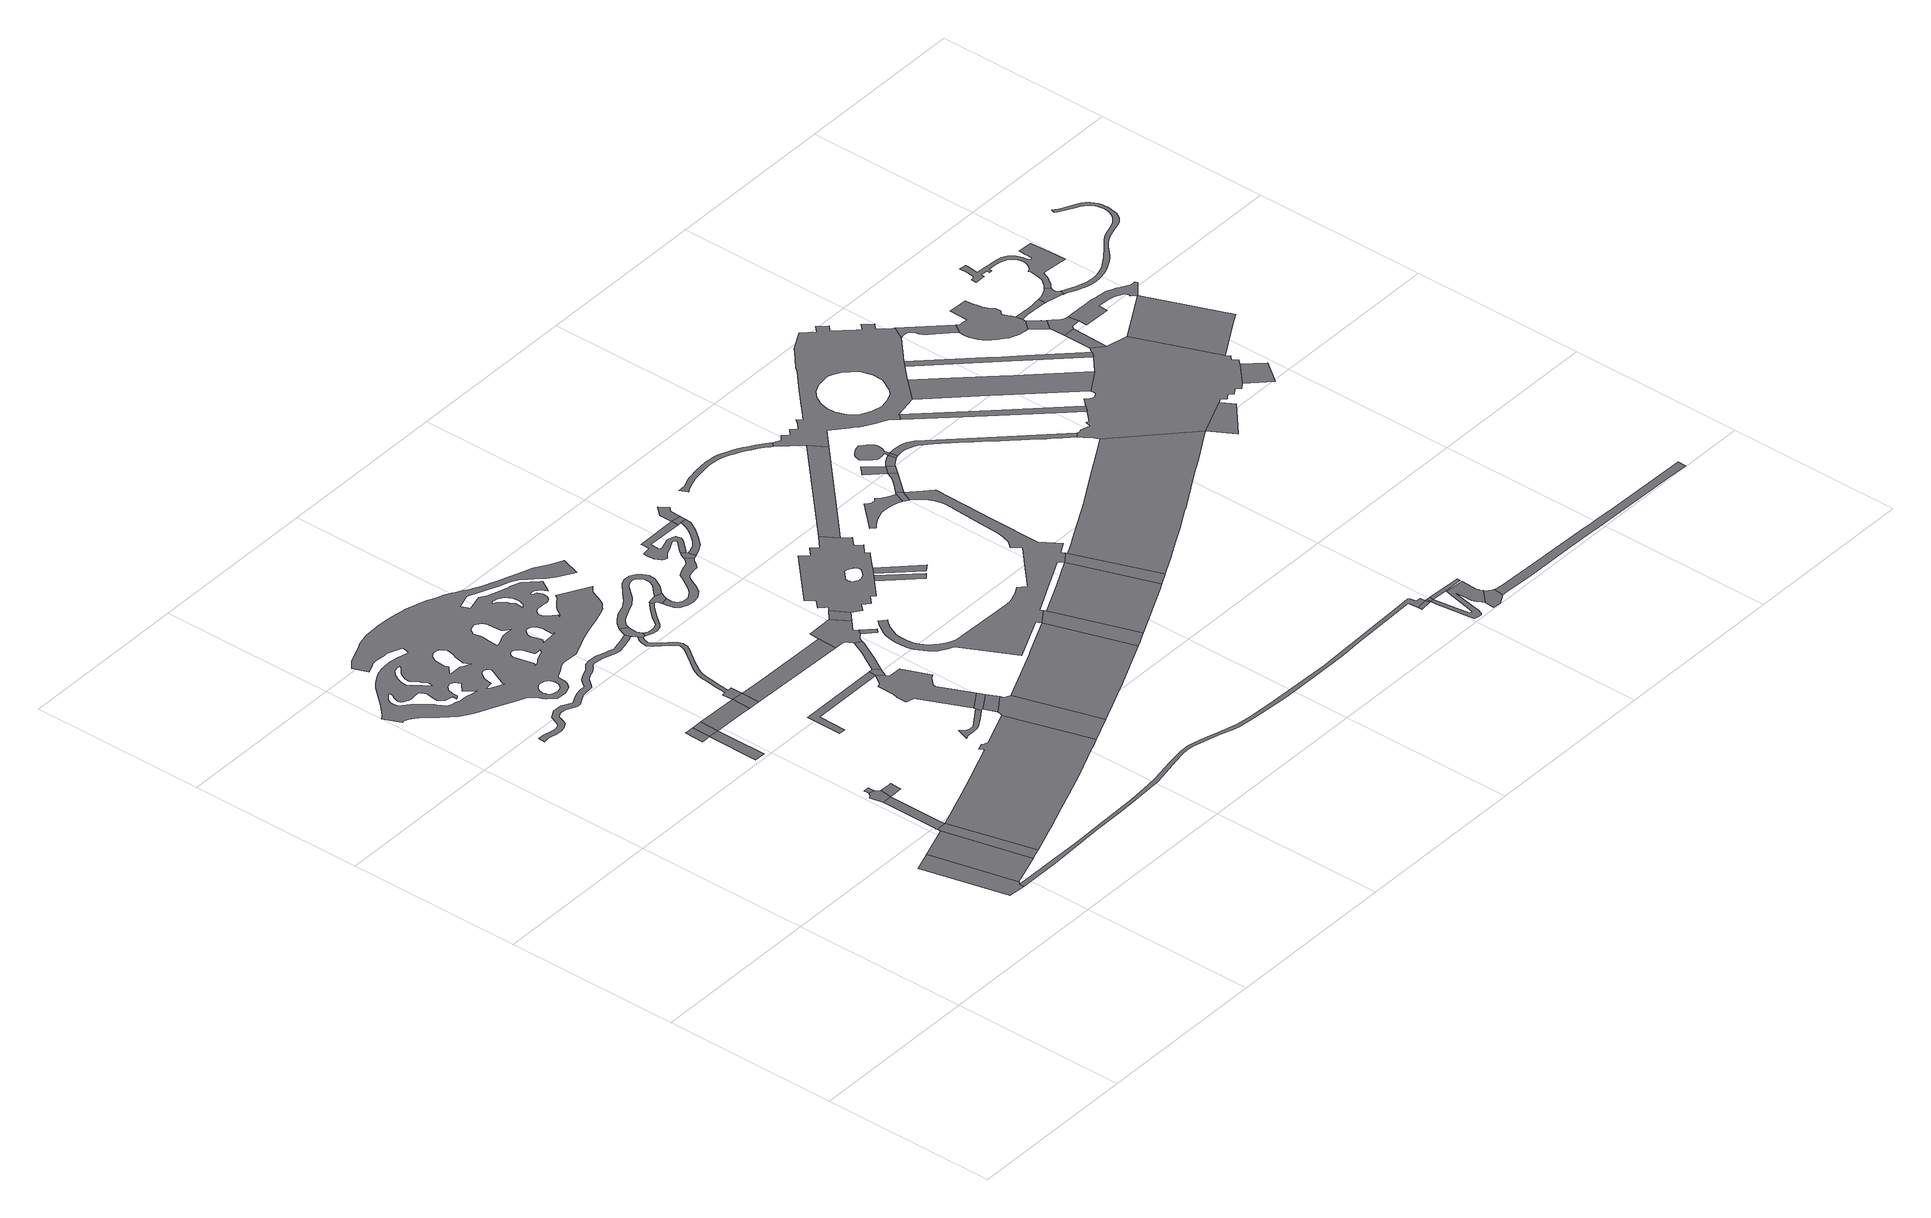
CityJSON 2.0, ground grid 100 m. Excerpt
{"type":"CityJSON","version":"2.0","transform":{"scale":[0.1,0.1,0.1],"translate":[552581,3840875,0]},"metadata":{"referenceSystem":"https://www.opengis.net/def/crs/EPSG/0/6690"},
"CityObjects":{
"road1":{"type":"Road","geometry":[{"type":"MultiSurface","lod":"1","boundaries":[[[0,1,2,3,4,5,6,7]]]}]},
"road2":{"type":"Road","attributes":{"RoadStructureAttribute.sectionType":"1"},"geometry":[{"type":"MultiSurface","lod":"1","boundaries":[[[8,9,10,0,7,11,12,13]]]}]},
"road3":{"type":"Road","geometry":[{"type":"MultiSurface","lod":"1","boundaries":[[[14,15,8,13,16,17]]]}]},
"road4":{"type":"Road","attributes":{"RoadStructureAttribute.sectionType":"1"},"geometry":[{"type":"MultiSurface","lod":"1","boundaries":[[[18,19,20,21,22,15,14]]]}]},
"road5":{"type":"Road","geometry":[{"type":"MultiSurface","lod":"1","boundaries":[[[23,24,25,20,19,26,27,28]]]}]},
"road6":{"type":"Road","geometry":[{"type":"MultiSurface","lod":"1","boundaries":[[[29,30,23,28]]]}]},
"road7":{"type":"Road","geometry":[{"type":"MultiSurface","lod":"1","boundaries":[[[31,32,33,34,26,19]]]}]},
"road8":{"type":"Road","geometry":[{"type":"MultiSurface","lod":"1","boundaries":[[[35,36,37,38,39,40,41]]]}]},
"road9":{"type":"Road","attributes":{"RoadStructureAttribute.sectionType":"1"},"geometry":[{"type":"MultiSurface","lod":"1","boundaries":[[[42,43,35,44]]]}]},
"road10":{"type":"Road","geometry":[{"type":"MultiSurface","lod":"1","boundaries":[[[44,35,41,45]]]}]},
"road11":{"type":"Road","geometry":[{"type":"MultiSurface","lod":"1","boundaries":[[[46,47,48,49,50,51,52,53,54,55,56,57,58,59,60,61,62,63,64,65,66,67,68,69,70,71,72,73,74,75,76,77,78,79,80,81,82,83,84,85,86,87,88,89,90,91,92,93,94,95,96,97,98,99,100,101,102,103,104,105,106,107,108,109,110,111,112,113,114,115]]]}]},
"road12":{"type":"Road","attributes":{"RoadStructureAttribute.sectionType":"1"},"geometry":[{"type":"MultiSurface","lod":"1","boundaries":[[[45,41,116,117,118]]]}]},
"road13":{"type":"Road","attributes":{"RoadStructureAttribute.sectionType":"1"},"geometry":[{"type":"MultiSurface","lod":"1","boundaries":[[[119,120,121,122,123,124,125,126,127,128,129,130,131,14,17,132,133,134,135,136,137,138,139,140,141]]]}]},
"road14":{"type":"Road","geometry":[{"type":"MultiSurface","lod":"1","boundaries":[[[142,143,144,145,146,147,148,149,150,151,152,153,154,155,156,157,158,159,160,161,162,163,164,165,166,167,168,169,170,171,172,173,174,175,176,177,178,179,180,181,182,183,184,185,186,187,188,189,190,191,192,193,194,195,196,197,198,199,200,201,202,203,204,205,206,207,208,209,210,211,212,213,214,215,216,217,218,219,220,221,222,223,224,225,226,227,228,229,230,231,232,233,234,235,236,237,238,239,240,241,242,243,244,245,246,247,248,249,250,251,252,253,254,255,256,257,258,259,260,261,262,263,264,265,266,267,268,269,270,271,272,273,274,275,276,277,278,279,280,281,282,283,284,285,286,287,288,289,290,291,292,293,294,295,296,297,298,299,300,301,302,303,304,305,306,307,308,309],[310,311,312,313,314,315,316,317,318,319,320,321,322,323,324,325,326,327],[328,329,330,331,332,333,334,335,336,337,338,339,340,341,342,343,344,345,346,347,348,349,350,351,352,353,354,355],[356,357,358,359,360,361,362,363,364,365,366,367,368,369,370,371,372,373],[374,375,376,377,378,379,380,381,382,383,384,385,386,387,388,389,390,391,392,393,394,395,396,397,398,399,400,401,402,403,404,405,406,407,408,409,410,411,412,413,414,415,416,417,418,419,420,421,422,423,424,425,426,427],[428,429,430,431,432,433,434,435,436,437,438,439,440,441,442,443,444],[445,446,447,448,449,450,451,452,453,454,455,456,457,458,459,460,461,462,463],[464,465,466,467,468,469,470,471,472,473,474,475,476,477,478,479,480,481,482,483,484],[485,486,487,488,489,490,491,492,493,494,495,496,497,498,499,500,501,502,503,504],[505,506,507,508,509,510,511,512,513,514,515,516,517,518,519,520,521,522,523,524,525,526,527,528,529,530,531,532,533,534,535,536,537,538,539,540,541,542,543,544,545,546,547,548,549,550,551,552,553,554,555,556,557,558,559,560,561,562,563]]]}]},
"road15":{"type":"Road","geometry":[{"type":"MultiSurface","lod":"1","boundaries":[[[118,117,564,565]]]}]},
"road16":{"type":"Road","attributes":{"RoadStructureAttribute.sectionType":"1"},"geometry":[{"type":"MultiSurface","lod":"1","boundaries":[[[566,567,568,569,570,571,572,573,574,575,576,577,578,579,580,581,582,583,584,585,586,587,588,118,565,589,590,591,592,593,594,595,596,597,598,599,600,601,602,603,604,605,606,607,608,609]]]}]},
"road17":{"type":"Road","geometry":[{"type":"MultiSurface","lod":"1","boundaries":[[[610,611,612,613,614,615]]]}]},
"road18":{"type":"Road","attributes":{"RoadStructureAttribute.sectionType":"1"},"geometry":[{"type":"MultiSurface","lod":"1","boundaries":[[[616,617,618,619,620,621,622,623,624,625,626,627]]]}]},
"road19":{"type":"Road","geometry":[{"type":"MultiSurface","lod":"1","boundaries":[[[628,629,115,114,566,609,630,631,632,633,634,635]]]}]},
"road20":{"type":"Road","attributes":{"RoadStructureAttribute.sectionType":"1"},"geometry":[{"type":"MultiSurface","lod":"1","boundaries":[[[636,565,564,637,638,639]]]}]},
"road21":{"type":"Road","attributes":{"RoadStructureAttribute.sectionType":"1"},"geometry":[{"type":"MultiSurface","lod":"1","boundaries":[[[614,640,641,642,643,644,645,646,647,648,649,650,651,652,653,654,655,656]]]}]},
"road22":{"type":"Road","attributes":{"RoadStructureAttribute.sectionType":"1"},"geometry":[{"type":"MultiSurface","lod":"1","boundaries":[[[657,658,659,660,661,662,631,630,663,664,665,666,667,668,669,670]]]}]},
"road23":{"type":"Road","geometry":[{"type":"MultiSurface","lod":"1","boundaries":[[[647,646,616,627,671,672]]]}]},
"road24":{"type":"Road","attributes":{"RoadStructureAttribute.sectionType":"1"},"geometry":[{"type":"MultiSurface","lod":"1","boundaries":[[[672,671,673,674]]]}]},
"road25":{"type":"Road","geometry":[{"type":"MultiSurface","lod":"1","boundaries":[[[675,674,673,676,677,119,141,678,679]]]}]},
"road26":{"type":"Road","geometry":[{"type":"MultiSurface","lod":"1","boundaries":[[[615,614,656,680,681]]]}]},
"road27":{"type":"Road","attributes":{"RoadStructureAttribute.sectionType":"1"},"geometry":[{"type":"MultiSurface","lod":"1","boundaries":[[[682,683,684,685,686,687,688,689,690,691,692,693,694,695,696,697,698,628,635,699,700,701,702,703,704,705,706,707,708,709,710,711,712,713,714,715,716,717,718]]]}]},
"road28":{"type":"Road","attributes":{"RoadStructureAttribute.sectionType":"1"},"geometry":[{"type":"MultiSurface","lod":"1","boundaries":[[[719,720,721,681,680,722,723,724,725]]]}]},
"road29":{"type":"Road","geometry":[{"type":"MultiSurface","lod":"1","boundaries":[[[717,726,727,728,657,670,729,730,731,732,733,718]]]}]},
"road30":{"type":"Road","attributes":{"RoadStructureAttribute.sectionType":"1"},"geometry":[{"type":"MultiSurface","lod":"1","boundaries":[[[734,735,736,737,738,739,740,741,742,743,744,745,746,747,748,749,750,751,752,753,754,755,756,757,6,5,758,759,760,761,762,763,764,765,766,767,768,769,770,771,772,773,774,775,776,777,778,779,780,781,782,783,784,785]]]}]},
"road31":{"type":"Road","geometry":[{"type":"MultiSurface","lod":"1","boundaries":[[[786,787,639,638,788,719,725,789,790,791,792,793]]]}]},
"road32":{"type":"Road","geometry":[{"type":"MultiSurface","lod":"1","boundaries":[[[794,795,791,790]]]}]},
"road33":{"type":"Road","attributes":{"RoadStructureAttribute.sectionType":"1"},"geometry":[{"type":"MultiSurface","lod":"1","boundaries":[[[796,797,798,799,800,801,802,803,804,805,806,807,808,809,810,732,731,811,812,813,814,815,816,817,818,819,820,821,822,823,824,825,826,827]]]}]},
"road34":{"type":"Road","attributes":{"RoadStructureAttribute.sectionType":"1"},"geometry":[{"type":"MultiSurface","lod":"1","boundaries":[[[828,786,793,829]]]}]},
"road35":{"type":"Road","attributes":{"RoadStructureAttribute.sectionType":"1"},"geometry":[{"type":"MultiSurface","lod":"1","boundaries":[[[830,831,832,833,834,679,678,835,836,837,838,839,840,841]]]}]},
"road36":{"type":"Road","geometry":[{"type":"MultiSurface","lod":"1","boundaries":[[[842,843,796,827,844,845,846]]]}]},
"road37":{"type":"Road","attributes":{"RoadStructureAttribute.sectionType":"1"},"geometry":[{"type":"MultiSurface","lod":"1","boundaries":[[[847,848,849,850,851,852,853,854,855,856,857,858,859,860,861,862,863,864,865,866,842,846,867,868,869,870,871,872,873,874,875,876,877,878,879,880,881,882,883,884]]]}]},
"road38":{"type":"Road","attributes":{"RoadStructureAttribute.sectionType":"1"},"geometry":[{"type":"MultiSurface","lod":"1","boundaries":[[[885,886,887,888,889,890,891,892,893,845,844,894,895,896,897,898,899,900]]]}]},
"road39":{"type":"Road","geometry":[{"type":"MultiSurface","lod":"1","boundaries":[[[901,902,903,904,905,906,907,908,909,910,911,912,913,914,915,916,917,918,919,920,828,829,921,922,923,924,925,926,927,928,929,930,931],[932,933,934,935,936,937,938,939,940,941,942,943,944,945,946,947,948,949,950,951,952,953,954,955]]]}]},
"road40":{"type":"Road","geometry":[{"type":"MultiSurface","lod":"1","boundaries":[[[956,830,841,957,958,959,960]]]}]},
"road41":{"type":"Road","geometry":[{"type":"MultiSurface","lod":"1","boundaries":[[[961,962,928,927]]]}]},
"road42":{"type":"Road","geometry":[{"type":"MultiSurface","lod":"1","boundaries":[[[884,883,885,900,963,964]]]}]},
"road43":{"type":"Road","attributes":{"RoadStructureAttribute.sectionType":"1"},"geometry":[{"type":"MultiSurface","lod":"1","boundaries":[[[965,966,884,964,967,968]]]}]},
"road44":{"type":"Road","geometry":[{"type":"MultiSurface","lod":"1","boundaries":[[[969,970,930,929]]]}]},
"road45":{"type":"Road","geometry":[{"type":"MultiSurface","lod":"1","boundaries":[[[971,972,973,974,975,976,977,978,979,980,981,982,983,984,985,986,987,988,989,990,991,992,993,994,995,996,997,998,999,1000,1001,1002,1003,1004,1005,1006,1007,1008,1009,1010,1011,1012,1013,1014,1015,1016,1017,1018,1019,1020,1021,1022,1023,1024,1025,1026,1027,1028,1029,1030,1031,1032,1033,1034,1035,1036,1037,1038,1039,1040,1041,1042,1043,1044,830,956,1045,1046,1047,1048]]]}]},
"road46":{"type":"Road","attributes":{"RoadStructureAttribute.sectionType":"1"},"geometry":[{"type":"MultiSurface","lod":"1","boundaries":[[[1047,1049,960,959,1050,1051,1052,1053]]]}]},
"road47":{"type":"Road","geometry":[{"type":"MultiSurface","lod":"1","boundaries":[[[1054,1055,1056,1057,1058,1059,1060,1061,1062,1063,1064,1065,1066,1067,1068,1069,1070,1071,1072,1073,1074,1075]]]}]},
"road48":{"type":"Road","geometry":[{"type":"MultiSurface","lod":"1","boundaries":[[[1048,1047,1053,1076,1077]]]}]},
"road49":{"type":"Road","attributes":{"RoadStructureAttribute.sectionType":"1"},"geometry":[{"type":"MultiSurface","lod":"1","boundaries":[[[1078,908,907,1079]]]}]},
"road50":{"type":"Road","attributes":{"RoadStructureAttribute.sectionType":"1"},"geometry":[{"type":"MultiSurface","lod":"1","boundaries":[[[1080,1081,1082,1083,1084,1085,1086,1087,1088,1089,1090,1091,1092,1093,1094,1095,1096,1097,1098,1099,1100,1101,1102,1103,1104,1105,1106,1107,1108,1109,1110,1111,1112,1113,1114,1115,1116,1117,1118,1119,1120,1121,1122,1123,1124,1125,1126,1127,1128,1129,1130,1131,1132]]]}]},
"road51":{"type":"Road","geometry":[{"type":"MultiSurface","lod":"1","boundaries":[[[1133,1075,1074,1134,978,977]]]}]},
"road52":{"type":"Road","geometry":[{"type":"MultiSurface","lod":"1","boundaries":[[[1135,1136,1137,1138,1133,977,1139]]]}]},
"road53":{"type":"Road","geometry":[{"type":"MultiSurface","lod":"1","boundaries":[[[1140,1141,1135,1142]]]}]},
"road54":{"type":"Road","geometry":[{"type":"MultiSurface","lod":"1","boundaries":[[[785,784,1143,1144]]]}]},
"road55":{"type":"Road","geometry":[{"type":"MultiSurface","lod":"1","boundaries":[[[1142,1135,1139,1145]]]}]},
"road56":{"type":"Road","attributes":{"RoadStructureAttribute.sectionType":"1"},"geometry":[{"type":"MultiSurface","lod":"1","boundaries":[[[785,1144,1146,1147]]]}]},
"road57":{"type":"Road","geometry":[{"type":"MultiSurface","lod":"1","boundaries":[[[1147,1146,1148,1149]]]}]},
"road58":{"type":"Road","geometry":[{"type":"MultiSurface","lod":"1","boundaries":[[[1150,1151,1152,1153,1154,1155,1142,1145,1156,1157,1158,1159]]]}]},
"road59":{"type":"Road","geometry":[{"type":"MultiSurface","lod":"1","boundaries":[[[1160,1161,1162,1163,1164,1165,1166,1167,1168,1169,1170,1171,1172,1173,1174,1175,1176,1177,1178,1179,1180,1181,1182,1183,1184,1185,1186,1187,1188,1189,1190,1191,1192,1193,1194,1150,1195]]]}]},
"road60":{"type":"Road","attributes":{"RoadStructureAttribute.sectionType":"1"},"geometry":[{"type":"MultiSurface","lod":"1","boundaries":[[[1146,1196,1197,1198,1199,1200,1201,1202,1203,1204,1205,1206,1207,1208,1209,1210,1211,1212,1213,1214,1215,1216,1217,1218,1148]]]}]},
"road61":{"type":"Road","geometry":[{"type":"MultiSurface","lod":"1","boundaries":[[[1195,1150,1159,1219]]]}]},
"road62":{"type":"Road","geometry":[{"type":"MultiSurface","lod":"1","boundaries":[[[1220,1221,1222,1149,1148]]]}]},
"road63":{"type":"Road","geometry":[{"type":"MultiSurface","lod":"1","boundaries":[[[1223,1224,1225,1226,1227,1228,1208,1207,1229,1230,1231,1232]]]}]},
"road64":{"type":"Road","attributes":{"RoadStructureAttribute.sectionType":"1"},"geometry":[{"type":"MultiSurface","lod":"1","boundaries":[[[1233,1234,1235,1236,1237,1238,1239,1240,1077,1076,1241,1242,1243,1244,1245,1246,1247,1248,1249,1250,1251,1252,1253,1254,1255,1256]]]}]},
"road65":{"type":"Road","geometry":[{"type":"MultiSurface","lod":"1","boundaries":[[[1257,1258,1259,1260,1261,1262,1263,1264,1265,1266,1267,1195,1219,1268,1269,1270,1271,1272,1273,1274,1275,1276,1277,1278,1279,1280,1281,1282,1283,1284,1285,1286,1287,1288,1289,1290,1291,1292,1293,1294,1295,1296]]]}]},
"road66":{"type":"Road","attributes":{"RoadStructureAttribute.sectionType":"1"},"geometry":[{"type":"MultiSurface","lod":"1","boundaries":[[[1297,1298,1299,1300,1301,1302,1303,1304,1305,1306,1307,1308,1309,1310,1311,1312,1313,1314,1315,1316,1317,1318,1319,1320,1321,1322,1323,1324,1325,1132,1131,1078,1079,1326,1327,1328,1329,1330,1331,1332,1333,1334,1335,1336,1337,1338,1339],[1340,1341,1342,1343,1344,1345,1346,1347,1348,1349,1350,1351,1352,1353,1354,1355,1356,1357,1358,1359,1360,1361,1362,1363,1364,1365,1366,1367,1368,1369]]]}]},
"road67":{"type":"Road","geometry":[{"type":"MultiSurface","lod":"1","boundaries":[[[1370,1335,1334,1371,1372,1373,1374]]]}]},
"road68":{"type":"Road","attributes":{"RoadStructureAttribute.sectionType":"1"},"geometry":[{"type":"MultiSurface","lod":"1","boundaries":[[[1375,1376,1377,1337,1336,1378,1379,1380,1381,1382]]]}]},
"road69":{"type":"Road","attributes":{"RoadStructureAttribute.sectionType":"1"},"geometry":[{"type":"MultiSurface","lod":"1","boundaries":[[[1383,1384,1385,1386,1387,1388,1389,1390,1391,1232,1231,1392,1393,1394,1395,1396,1397,1398,1399,1400,1401,1402]]]}]},
"road70":{"type":"Road","attributes":{"RoadStructureAttribute.sectionType":"1"},"geometry":[{"type":"MultiSurface","lod":"1","boundaries":[[[1403,1256,1404,1405]]]}]},
"road71":{"type":"Road","attributes":{"RoadStructureAttribute.sectionType":"1"},"geometry":[{"type":"MultiSurface","lod":"1","boundaries":[[[1406,1407,1408,1409,1410,1339,1338,1411,1412,1413,1414,1415,1416]]]}]},
"road72":{"type":"Road","geometry":[{"type":"MultiSurface","lod":"1","boundaries":[[[1417,1416,1415,1382,1381,1418,1419,1420,1421,1422,1374,1373,1423,1424,1425,1426,1427,1428,1429,1296,1295,1430,1431,1432,1433,1233,1256,1403,1434,1435,1436,1437,1438,1439,1440,1441,1442,1443,1444,1445,1446,1447,1448]]]}]},
"road73":{"type":"Road","geometry":[{"type":"MultiSurface","lod":"1","boundaries":[[[1449,1298,1297,1450,1451,1452,1453,1454,1455,1456,1457,1458,1459,1460,1461,1462]]]}]},
"road74":{"type":"Road","geometry":[{"type":"MultiSurface","lod":"1","boundaries":[[[1463,1464,1465,1466,1467,1468,1462,1461,1469,1470,1471,1472,1473,1474,1475,1476,1477,1478,1479,1480,1481,1482,1483,1484,1485,1486,1487,1488,1489,1490,1491,1492,1493,1494,1495,1496,1497,1498,1499,1500,1501,1502,1503,1504,1505,1506,1507,1508,1509]]]}]},
"road75":{"type":"Road","geometry":[{"type":"MultiSurface","lod":"1","boundaries":[[[1510,1417,1448,1511]]]}]},
"road76":{"type":"Road","geometry":[{"type":"MultiSurface","lod":"1","boundaries":[[[1512,1513,1514,1488,1487,1515,1516,1517,1518,1519]]]}]},
"road77":{"type":"Road","geometry":[{"type":"MultiSurface","lod":"1","boundaries":[[[1442,1441,1520,1521]]]}]},
"road78":{"type":"Road","geometry":[{"type":"MultiSurface","lod":"1","boundaries":[[[1522,1523,1524,1525,1526,1519,1518,1527,1528,1510,1511,1529,1530,1531]]]}]},
"road79":{"type":"Road","attributes":{"RoadStructureAttribute.sectionType":"1"},"geometry":[{"type":"MultiSurface","lod":"1","boundaries":[[[1532,1533,1534,1535,1536,1537,1490,1489,1538,1539,1540,1541,1542,1543,1544,1545,1546]]]}]},
"road80":{"type":"Road","geometry":[{"type":"MultiSurface","lod":"1","boundaries":[[[1547,1548,1549,1550,1551,1532,1546,1552,1553,1554,1555,1556,1557,1558,1559,1560,1561,1562,1563,1564]]]}]},
"road81":{"type":"Road","attributes":{"RoadStructureAttribute.sectionType":"1"},"geometry":[{"type":"MultiSurface","lod":"1","boundaries":[[[1565,1566,1567,1568,1447,1446,1569,1570,1571,1572,1573]]]}]},
"road82":{"type":"Road","attributes":{"RoadStructureAttribute.sectionType":"1"},"geometry":[{"type":"MultiSurface","lod":"1","boundaries":[[[1574,1575,1576,1577,1578,1579,1580,1581,1582,1583,1584,1585,1586,1587,1588,1589,1590,1591,1592,1593,1531,1530,1594,1595,1596,1597,1598,1599,1600,1601,1602,1603,1604,1605,1606,1607,1608,1609,1565,1610]]]}]},
"road83":{"type":"Road","attributes":{"RoadStructureAttribute.sectionType":"1"},"geometry":[{"type":"MultiSurface","lod":"1","boundaries":[[[1611,1612,1613,1614,1615,1616,1617,1618,1619,1620,1621,1622,1623,1624,1625,1626,1627,1628,1629,1630,1631,1632,1633,1634,1635,1636,1637,1638,1639,1640,1641,1642,1643,1644,1645,1646,1647,1648,1649,1650,1651,1652,1653,1654,1655,1656,1657,1658,1659,1660,1661,1547,1564,1662,1663,1664,1665,1666,1667,1668,1669,1670,1671,1672,1673,1674,1675,1676,1677,1678,1679,1680,1681,1682,1683,1684,1685,1686,1687,1688,1689,1690,1691,1692,1693,1694,1695,1696,1697,1698,1699,1700,1701,1702,1703,1704,1705,1706,1707,1708]]]}]},
"road84":{"type":"Road","attributes":{"RoadStructureAttribute.sectionType":"1"},"geometry":[{"type":"MultiSurface","lod":"1","boundaries":[[[1709,1710,1711,1712,1713,1714,1715,1716,1717,1718,1719,1720,1721,1722,1723,1724,1725,1726,1727,1728,1729,1730,1731,1732,1733,1734,1735,1736,1737,1738,1739,1740,1741,1742,1743,1744,1745,1746,1747,1748,1749,1750,1751,1752,1753,1754,1755,1756,1757,1758,1759,1760,1761,1762,1763,1764,1765,1766,1767,1768,1769,1770,1771,1772,1773,1774,1775,1776,1777,1778,1779,1780,1781,1782,1783,1784,1785,1786,1787,1788,1789,1790,1791,1792,1793,1794,1795,1796,1797,1798,1799,1800,1801,1802,1803,1804,1805,1806,1807,1808,1809,1810,1811,1812,1813,1814,1815,1559,1558]]]}]}
},
"vertices":[
[846,893,0],[734,855,0],[848,367,0],[853,369,0],[856,369,0],[949,361,0],[947,389,0],[961,403,0],
[1037,960,0],[1009,950,0],[869,901,0],[964,406,0],[993,416,0],[1152,470,0],
[1097,982,0],[1036,979,0],[1177,479,0],[1219,494,0],
[1093,1005,0],[1095,1325,0],[1038,1322,0],[1036,992,0],[1036,990,0],
[1051,1427,0],[1041,1410,0],[1022,1397,0],[1104,1393,0],[1089,1405,0],[1084,1415,0],
[1081,1455,0],[1051,1455,0],
[1177,1326,0],[1179,1376,0],[1179,1391,0],[1165,1391,0],
[912,2317,0],[912,2308,0],[907,2024,0],[971,2021,0],[974,2118,0],[970,2119,0],[973,2316,0],
[859,2427,0],[858,2318,0],[913,2426,0],
[974,2425,0],
[1257,3151,0],[1234,3144,0],[1197,3136,0],[1164,3128,0],[1147,3133,0],[1102,3147,0],[1080,3154,0],[1064,3159,0],[1014,3164,0],[977,3156,0],[957,3138,0],[942,3126,0],[897,3110,0],[870,3092,0],[845,3062,0],[835,3050,0],[828,3047,0],[803,3047,0],[765,3039,0],[759,3036,0],[731,3024,0],[701,3008,0],[698,3008,0],[678,3018,0],[640,3038,0],[588,3040,0],[541,3012,0],[526,2977,0],[516,2954,0],[504,2946,0],[484,2941,0],[459,2943,0],[406,2955,0],[369,2955,0],[367,2917,0],[404,2920,0],[454,2908,0],[487,2906,0],[517,2914,0],[544,2932,0],[559,2962,0],[568,2987,0],[598,3005,0],[631,3003,0],[663,2985,0],[691,2973,0],[711,2973,0],[746,2991,0],[768,3003,0],[776,3006,0],[806,3012,0],[833,3012,0],[853,3017,0],[873,3037,0],[895,3065,0],[915,3078,0],[957,3096,0],[980,3111,0],[994,3124,0],[1014,3129,0],[1057,3124,0],[1062,3123,0],[1092,3115,0],[1140,3098,0],[1165,3093,0],[1205,3101,0],[1245,3111,0],[1269,3119,0],[1294,3129,0],[1282,3159,0],
[1147,2313,0],[1212,2311,0],[1214,2421,0],
[1948,1319,0],[1737,1231,0],[1731,1234,0],[1708,1241,0],[1704,1251,0],[1671,1236,0],[1669,1236,0],[1679,1213,0],[1681,1208,0],[1591,1172,0],[1452,1116,0],[1385,1090,0],[1332,1070,0],[1363,547,0],[1395,559,0],[1546,617,0],[1662,661,0],[1816,723,0],[1947,778,0],[1948,778,0],[2025,810,0],[2044,818,0],[2092,839,0],
[951,3928,0],[1036,3954,0],[1107,3925,0],[1139,3912,0],[1204,3883,0],[1231,3874,0],[1262,3864,0],[1278,3855,0],[1310,3837,0],[1329,3814,0],[1350,3790,0],[1393,3745,0],[1436,3713,0],[1506,3671,0],[1526,3661,0],[1561,3769,0],[1495,3801,0],[1417,3848,0],[1399,3854,0],[1295,3891,0],[1277,3898,0],[1257,3907,0],[1236,3915,0],[1213,3924,0],[1195,3930,0],[1166,3942,0],[1144,3951,0],[1123,3962,0],[1098,3976,0],[1078,3987,0],[1059,3999,0],[1027,4017,0],[1010,4027,0],[1001,4031,0],[973,4046,0],[940,4060,0],[880,4087,0],[770,4119,0],[674,4135,0],[618,4138,0],[582,4139,0],[485,4136,0],[407,4118,0],[382,4105,0],[352,4092,0],[308,4074,0],[275,4059,0],[248,4038,0],[227,4021,0],[262,3939,0],[299,3954,0],[321,3964,0],[349,3970,0],[376,3967,0],[396,3965,0],[413,3965,0],[431,3965,0],[471,3951,0],[517,3934,0],[504,3894,0],[499,3886,0],[461,3897,0],[442,3903,0],[406,3908,0],[392,3910,0],[377,3910,0],[374,3910,0],[319,3907,0],[277,3894,0],[242,3876,0],[210,3856,0],[180,3830,0],[143,3788,0],[106,3746,0],[99,3737,0],[69,3704,0],[34,3669,0],[23,3662,0],[5,3650,0],[48,3552,0],[63,3557,0],[85,3547,0],[122,3519,0],[128,3515,0],[164,3475,0],[194,3438,0],[227,3403,0],[257,3374,0],[260,3372,0],[305,3342,0],[335,3325,0],[350,3317,0],[423,3285,0],[536,3232,0],[591,3207,0],[619,3172,0],[631,3146,0],[639,3128,0],[680,3088,0],[735,3086,0],[745,3090,0],[782,3104,0],[802,3129,0],[809,3152,0],[811,3186,0],[811,3192,0],[821,3202,0],[859,3220,0],[893,3240,0],[918,3250,0],[961,3248,0],[1011,3246,0],[1031,3254,0],[1053,3263,0],[1094,3280,0],[1130,3295,0],[1142,3299,0],[1207,3321,0],[1290,3344,0],[1344,3362,0],[1379,3377,0],[1391,3388,0],[1409,3405,0],[1434,3450,0],[1453,3501,0],[1487,3527,0],[1317,3624,0],[1305,3602,0],[1270,3577,0],[1265,3574,0],[1251,3561,0],[1235,3546,0],[1213,3508,0],[1209,3505,0],[1190,3492,0],[1201,3513,0],[1161,3550,0],[1158,3553,0],[1147,3575,0],[1145,3593,0],[1157,3613,0],[1174,3623,0],[1212,3623,0],[1234,3620,0],[1247,3619,0],[1269,3629,0],[1284,3651,0],[1286,3681,0],[1274,3704,0],[1254,3714,0],[1243,3723,0],[1251,3731,0],[1276,3729,0],[1306,3704,0],[1321,3674,0],[1364,3742,0],[1356,3750,0],[1323,3787,0],[1290,3819,0],[1255,3834,0],[1238,3838,0],[1222,3842,0],[1172,3855,0],[1116,3875,0],[1109,3877,0],[1064,3904,0],[972,3878,0],[967,3891,0],[1143,3737,0],[1127,3753,0],[1126,3755,0],[1123,3768,0],[1120,3780,0],[1100,3802,0],[1080,3814,0],[1070,3822,0],[1085,3832,0],[1115,3825,0],[1126,3818,0],[1148,3805,0],[1156,3789,0],[1168,3768,0],[1168,3733,0],[1164,3715,0],[1161,3703,0],[1139,3687,0],[373,3830,0],[364,3823,0],[350,3812,0],[338,3794,0],[328,3772,0],[323,3747,0],[326,3729,0],[339,3712,0],[347,3703,0],[354,3695,0],[359,3687,0],[374,3662,0],[374,3657,0],[372,3632,0],[354,3652,0],[341,3670,0],[325,3691,0],[324,3692,0],[309,3709,0],[296,3732,0],[296,3762,0],[308,3792,0],[323,3822,0],[347,3845,0],[365,3850,0],[368,3850,0],[390,3852,0],[385,3840,0],[621,3512,0],[641,3505,0],[651,3485,0],[646,3468,0],[634,3442,0],[631,3437,0],[616,3404,0],[600,3370,0],[604,3363,0],[580,3374,0],[537,3397,0],[523,3410,0],[567,3414,0],[573,3444,0],[576,3461,0],[579,3472,0],[595,3494,0],[601,3502,0],[768,3199,0],[770,3193,0],[772,3187,0],[772,3182,0],[773,3181,0],[773,3174,0],[772,3168,0],[770,3161,0],[768,3155,0],[765,3150,0],[761,3144,0],[756,3140,0],[751,3135,0],[746,3132,0],[740,3129,0],[734,3127,0],[727,3126,0],[721,3126,0],[714,3126,0],[708,3127,0],[702,3129,0],[696,3132,0],[690,3135,0],[685,3140,0],[681,3144,0],[677,3150,0],[674,3155,0],[672,3160,0],[670,3168,0],[669,3174,0],[669,3181,0],[670,3187,0],[671,3193,0],[674,3200,0],[677,3205,0],[679,3208,0],[681,3210,0],[685,3215,0],[690,3219,0],[696,3223,0],[699,3224,0],[702,3226,0],[708,3228,0],[714,3229,0],[721,3229,0],[727,3229,0],[734,3228,0],[740,3226,0],[744,3223,0],[746,3223,0],[751,3219,0],[756,3215,0],[761,3210,0],[765,3205,0],[1043,3552,0],[1048,3545,0],[1060,3532,0],[1067,3509,0],[1068,3504,0],[1066,3439,0],[1080,3436,0],[1046,3432,0],[1009,3429,0],[988,3428,0],[1001,3444,0],[992,3478,0],[983,3508,0],[985,3526,0],[992,3536,0],[1000,3549,0],[1020,3561,0],[825,3354,0],[821,3372,0],[811,3426,0],[809,3434,0],[799,3462,0],[801,3479,0],[813,3494,0],[831,3502,0],[853,3492,0],[855,3490,0],[871,3465,0],[879,3435,0],[889,3400,0],[929,3403,0],[914,3385,0],[902,3381,0],[860,3365,0],[837,3347,0],[815,3342,0],[631,3717,0],[623,3696,0],[621,3692,0],[607,3630,0],[627,3593,0],[595,3607,0],[586,3612,0],[572,3619,0],[540,3621,0],[522,3621,0],[507,3621,0],[500,3626,0],[539,3659,0],[532,3681,0],[533,3696,0],[538,3746,0],[539,3747,0],[553,3777,0],[580,3792,0],[615,3787,0],[638,3752,0],[843,3769,0],[880,3782,0],[892,3774,0],[916,3758,0],[923,3735,0],[926,3708,0],[926,3701,0],[929,3643,0],[965,3616,0],[929,3618,0],[905,3618,0],[872,3605,0],[867,3602,0],[842,3590,0],[825,3589,0],[828,3642,0],[831,3687,0],[831,3694,0],[828,3709,0],[821,3739,0],[186,3728,0],[185,3726,0],[176,3713,0],[169,3695,0],[164,3678,0],[174,3658,0],[189,3651,0],[207,3641,0],[232,3638,0],[259,3641,0],[277,3641,0],[292,3629,0],[302,3607,0],[300,3587,0],[293,3567,0],[293,3537,0],[303,3514,0],[310,3508,0],[318,3502,0],[343,3497,0],[363,3495,0],[362,3478,0],[361,3465,0],[378,3475,0],[386,3480,0],[386,3512,0],[395,3545,0],[415,3565,0],[438,3570,0],[460,3561,0],[473,3531,0],[426,3488,0],[444,3464,0],[451,3456,0],[477,3432,0],[441,3436,0],[401,3445,0],[366,3445,0],[359,3447,0],[336,3455,0],[314,3457,0],[298,3467,0],[291,3472,0],[276,3491,0],[275,3492,0],[264,3513,0],[258,3524,0],[220,3581,0],[185,3615,0],[154,3643,0],[139,3662,0],[134,3677,0],[134,3695,0],[141,3713,0],[154,3728,0],[159,3733,0],[169,3740,0],[181,3748,0],[188,3745,0],
[1280,2310,0],[1281,2414,0],
[1312,3099,0],[1302,3086,0],[1295,3077,0],[1288,3054,0],[1283,3022,0],[1301,2994,0],[1328,2964,0],[1354,2940,0],[1382,2908,0],[1387,2893,0],[1382,2873,0],[1380,2868,0],[1372,2850,0],[1318,2774,0],[1296,2744,0],[1278,2717,0],[1269,2699,0],[1261,2684,0],[1252,2649,0],[1247,2609,0],[1240,2546,0],[1236,2484,0],[1213,2481,0],[1281,2484,0],[1258,2484,0],[1263,2544,0],[1272,2607,0],[1277,2644,0],[1284,2674,0],[1295,2697,0],[1299,2704,0],[1316,2732,0],[1335,2762,0],[1392,2838,0],[1407,2865,0],[1408,2875,0],[1412,2895,0],[1401,2920,0],[1371,2955,0],[1321,3009,0],[1308,3027,0],[1310,3049,0],[1317,3064,0],[1325,3077,0],
[1334,2044,0],[1334,1840,0],[1370,1839,0],[1373,2001,0],[1809,2003,0],[1809,2044,0],
[1906,1451,0],[1792,1372,0],[1767,1372,0],[1742,1379,0],[1721,1406,0],[1697,1334,0],[1717,1344,0],[1757,1344,0],[1787,1347,0],[1804,1350,0],[1859,1383,0],[1916,1423,0],
[1304,3212,0],[1289,3174,0],[1340,3077,0],[1350,3102,0],[1343,3117,0],[1339,3125,0],[1339,3167,0],[1344,3182,0],
[1428,2411,0],[1382,2308,0],[1857,2295,0],[1859,2402,0],
[1768,1942,0],[1749,1936,0],[1745,1835,0],[1737,1806,0],[1736,1749,0],[1783,1737,0],[1908,1463,0],[2010,1532,0],[1923,1718,0],[1928,1736,0],[1944,1756,0],[1967,1776,0],[1989,1788,0],[1922,1944,0],[1856,1945,0],[1843,1952,0],[1838,1967,0],
[1557,3226,0],[1526,3196,0],[1482,3148,0],[1447,3096,0],[1417,3083,0],[1377,3085,0],[1380,3060,0],[1408,3055,0],[1435,3061,0],[1457,3081,0],[1492,3124,0],[1524,3164,0],[1551,3192,0],[1571,3209,0],
[1929,1423,0],[2029,1491,0],
[1959,1354,0],[2061,1423,0],
[2070,1403,0],[1959,1341,0],[1953,1328,0],[2245,905,0],[2101,1386,0],
[1866,2016,0],[1834,2044,0],
[1700,3278,0],[1725,3323,0],[1727,3328,0],[1732,3371,0],[1717,3403,0],[1699,3423,0],[1669,3443,0],[1631,3445,0],[1596,3432,0],[1542,3382,0],[1497,3341,0],[1457,3313,0],[1453,3312,0],[1395,3290,0],[1358,3267,0],[1331,3244,0],[1318,3229,0],[1354,3210,0],[1379,3234,0],[1383,3237,0],[1438,3263,0],[1479,3280,0],[1493,3286,0],[1537,3319,0],[1582,3372,0],[1604,3395,0],[1624,3407,0],[1651,3410,0],[1661,3408,0],[1674,3398,0],[1692,3368,0],[1692,3336,0],[1681,3307,0],[1680,3305,0],[1640,3268,0],[1621,3245,0],[1658,3233,0],
[1945,2248,0],[1906,2168,0],[1869,2105,0],[1912,2095,0],[1946,2161,0],[1971,2209,0],[1979,2226,0],
[1601,3240,0],[1581,3237,0],[1563,3232,0],[1583,3212,0],[1591,3202,0],[1595,3178,0],[1639,3188,0],[1642,3196,0],
[3976,319,0],[3975,332,0],[3949,331,0],[3948,335,0],[3941,366,0],[3933,376,0],[3928,376,0],[3256,354,0],[2844,365,0],[2696,374,0],[2619,383,0],[2513,414,0],[2443,434,0],[2371,453,0],[2333,460,0],[2283,460,0],[2178,444,0],[2031,417,0],[1966,409,0],[1831,400,0],[1581,393,0],[1391,388,0],[1144,388,0],[1042,389,0],[1043,361,0],[1189,361,0],[1526,373,0],[1699,376,0],[1774,377,0],[2016,390,0],[2099,405,0],[2201,426,0],[2268,437,0],[2306,440,0],[2353,438,0],[2413,421,0],[2499,397,0],[2584,368,0],[2611,360,0],[2714,349,0],[2814,342,0],[2937,336,0],[3172,331,0],[3387,333,0],[3536,342,0],[3572,343,0],[3586,343,0],[3906,351,0],[3909,328,0],[3911,316,0],[3913,294,0],[3978,302,0],
[2016,2464,0],[1863,2462,0],[1920,2293,0],[1990,2251,0],[2020,2272,0],[2039,2299,0],[2020,2319,0],[2075,2370,0],
[2083,2215,0],[2103,2232,0],
[1945,3323,0],[1932,3303,0],[1918,3288,0],[1875,3275,0],[1850,3265,0],[1828,3254,0],[1818,3234,0],[1791,3189,0],[1769,3154,0],[1767,3151,0],[1744,3129,0],[1712,3108,0],[1674,3108,0],[1649,3128,0],[1639,3153,0],[1599,3147,0],[1609,3112,0],[1627,3087,0],[1660,3073,0],[1702,3066,0],[1745,3074,0],[1784,3101,0],[1807,3134,0],[1808,3137,0],[1829,3177,0],[1843,3207,0],[1858,3217,0],[1901,3228,0],[1926,3230,0],[1945,3248,0],[1963,3276,0],[1978,3288,0],
[2069,2511,0],[2126,2418,0],
[2651,1639,0],[2580,1604,0],[2425,1531,0],[2412,1525,0],[2113,1392,0],[2313,935,0],[2319,938,0],[2430,986,0],[2493,1013,0],[2610,1066,0],[2727,1121,0],[2805,1157,0],
[1969,3367,0],[1959,3353,0],[2002,3296,0],[1992,3338,0],[1987,3348,0],
[1900,3560,0],[1900,3557,0],[1900,3510,0],[1848,3502,0],[1848,3500,0],[1846,3470,0],[1851,3437,0],[1867,3400,0],[1879,3392,0],[1894,3390,0],[1919,3410,0],[1934,3420,0],[1959,3428,0],[1974,3436,0],[2006,3454,0],[2023,3454,0],[2031,3446,0],[2031,3439,0],[2031,3436,0],[1977,3378,0],[2002,3361,0],[2054,3419,0],[2064,3439,0],[2062,3450,0],[2058,3469,0],[2049,3473,0],[2041,3476,0],[2011,3484,0],[1998,3480,0],[1978,3473,0],[1943,3463,0],[1933,3465,0],[1928,3470,0],[1929,3489,0],[1930,3523,0],[1977,3522,0],[2137,3520,0],[2137,3560,0],
[2160,3520,0],[2156,3504,0],[2151,3485,0],[2138,3460,0],[2109,3417,0],[2101,3408,0],[2077,3379,0],[2047,3354,0],[2007,3339,0],[2032,3306,0],[2080,3334,0],[2099,3354,0],[2114,3370,0],[2161,3430,0],[2191,3485,0],[2193,3518,0],
[2545,2638,0],[2556,2649,0],[2541,2672,0],[2588,2715,0],[2553,2751,0],[2597,2795,0],[2557,2839,0],[2499,2928,0],[2434,2866,0],[2428,2872,0],[2399,2903,0],[2354,2860,0],[2314,2904,0],[2227,2821,0],[2054,2654,0],[2079,2626,0],[2094,2610,0],[2052,2567,0],[2078,2541,0],[2090,2530,0],[2174,2383,0],[2208,2419,0],[2244,2386,0],[2286,2427,0],[2306,2407,0],[2392,2487,0],[2395,2490,0],[2428,2521,0],[2437,2531,0],[2470,2563,0],[2474,2568,0],[2423,2598,0],[2414,2586,0],[2405,2574,0],[2391,2561,0],[2384,2557,0],[2378,2555,0],[2365,2552,0],[2348,2554,0],[2335,2559,0],[2330,2564,0],[2319,2578,0],[2317,2589,0],[2316,2594,0],[2316,2604,0],[2316,2608,0],[2346,2635,0],[2362,2649,0],[2378,2647,0],[2379,2647,0],[2395,2642,0],[2408,2635,0],[2410,2633,0],[2419,2621,0],[2423,2611,0],
[2735,1699,0],[2840,1173,0],[2844,1176,0],[2903,1205,0],[2742,1683,0],
[2570,2304,0],[2602,2332,0],
[2194,3531,0],[2195,3554,0],
[2186,3688,0],[2137,3637,0],[2199,3618,0],[2220,3639,0],
[2619,2345,0],[2659,2373,0],
[3149,1930,0],[3213,1964,0],[3143,2072,0],[3147,2362,0],[3153,2722,0],[3111,2762,0],[3037,2831,0],[3010,2768,0],[3028,2756,0],[3037,2746,0],[3050,2729,0],[3071,2697,0],[3083,2667,0],[3091,2640,0],[3094,2607,0],[3083,2382,0],[3077,2275,0],[3073,2247,0],[3065,2217,0],[3056,2189,0],[3043,2169,0],[3026,2147,0],[3064,2099,0],[2941,1982,0],[2834,1880,0],[2793,1917,0],[2779,1907,0],[2756,1894,0],[2731,1884,0],[2704,1874,0],[2681,1868,0],[2646,1868,0],[2518,1871,0],[2279,1877,0],[2256,1887,0],[2229,1901,0],[2204,1919,0],[2181,1938,0],[2158,1963,0],[2140,1998,0],[2130,2025,0],[2122,2063,0],[2122,2100,0],[2126,2135,0],[2139,2163,0],[2153,2195,0],[2183,2231,0],[2193,2239,0],[2156,2269,0],[2146,2260,0],[2130,2240,0],[2118,2221,0],[2104,2198,0],[2092,2173,0],[2084,2147,0],[2079,2121,0],[2076,2094,0],[2076,2066,0],[2080,2033,0],[2085,2010,0],[2091,1989,0],[2100,1970,0],[2113,1946,0],[2125,1928,0],[2139,1910,0],[2156,1891,0],[2174,1878,0],[2196,1865,0],[2219,1853,0],[2232,1848,0],[2234,1847,0],[2385,1550,0],[2566,1635,0],[2637,1668,0],[2727,1715,0],[3081,1895,0],[3098,1862,0],[3159,1909,0],
[2932,1776,0],[2989,1247,0],[3097,1300,0],[3229,1366,0],[3267,1386,0],
[3001,2851,0],[2992,2854,0],[2976,2860,0],[2960,2870,0],[2939,2885,0],[2910,2909,0],[2896,2898,0],[2884,2897,0],[2875,2898,0],[2863,2904,0],[2844,2921,0],[2707,2776,0],[2732,2754,0],[2743,2764,0],[2770,2781,0],[2800,2797,0],[2840,2810,0],[2882,2812,0],[2920,2808,0],[2955,2801,0],[2978,2787,0],[3003,2850,0],
[3338,1423,0],[3166,1898,0],
[3031,3439,0],[3091,3347,0],
[2932,3591,0],[2904,3612,0],[2877,3632,0],[2850,3650,0],[2821,3668,0],[2792,3684,0],[2769,3696,0],[2746,3707,0],[2721,3717,0],[2696,3725,0],[2670,3731,0],[2639,3735,0],[2614,3736,0],[2608,3736,0],[2578,3734,0],[2559,3732,0],[2547,3731,0],[2518,3727,0],[2494,3722,0],[2470,3717,0],[2447,3711,0],[2444,3710,0],[2423,3703,0],[2400,3694,0],[2396,3692,0],[2356,3693,0],[2374,3647,0],[2393,3658,0],[2412,3667,0],[2433,3675,0],[2455,3682,0],[2477,3688,0],[2500,3693,0],[2523,3697,0],[2537,3699,0],[2551,3701,0],[2580,3704,0],[2608,3706,0],[2609,3706,0],[2637,3705,0],[2665,3701,0],[2688,3696,0],[2711,3688,0],[2734,3679,0],[2756,3669,0],[2778,3658,0],[2806,3642,0],[2833,3625,0],[2860,3607,0],[2886,3588,0],[2911,3568,0],[2921,3558,0],[2939,3582,0],
[3014,2861,0],[2992,2779,0],
[3108,2988,0],[3092,2949,0],[3072,2924,0],[3055,2905,0],[3138,2951,0],
[3063,3124,0],[3020,3079,0],[3145,3032,0],
[3915,269,0],[3980,277,0],
[3178,2999,0],
[3988,277,0],[3989,302,0],
[4009,277,0],[4010,301,0],
[3224,3078,0],[3219,3078,0],[3209,3074,0],[3201,3070,0],[3187,3062,0],[3170,3053,0],[3184,3005,0],[3198,3016,0],[3215,3027,0],[3230,3034,0],
[3235,3116,0],[3238,3121,0],[3241,3126,0],[3245,3133,0],[3248,3143,0],[3249,3153,0],[3249,3162,0],[3248,3173,0],[3245,3182,0],[3239,3192,0],[3233,3200,0],[3227,3207,0],[3220,3213,0],[3211,3220,0],[3206,3225,0],[3196,3234,0],[3187,3239,0],[3180,3238,0],[3167,3235,0],[3147,3227,0],[3132,3218,0],[3119,3207,0],[3111,3194,0],[3103,3164,0],[3121,3145,0],[3123,3142,0],[3128,3134,0],[3135,3125,0],[3145,3114,0],[3157,3104,0],[3165,3099,0],[3175,3097,0],[3188,3097,0],[3201,3098,0],[3222,3104,0],[3241,3084,0],
[3992,239,0],[4019,25,0],[4040,17,0],[4060,17,0],[4072,25,0],[4082,50,0],[4120,235,0],[4123,153,0],[4123,128,0],[4134,103,0],[4146,81,0],[4152,66,0],[4220,133,0],[4215,143,0],[4212,152,0],[4211,157,0],[4209,171,0],[4212,260,0],[4101,266,0],[4056,70,0],[4047,67,0],[4036,72,0],[4009,272,0],
[3247,3039,0],
[4103,274,0],[4212,271,0],[4212,290,0],
[4254,101,0],[4246,105,0],[4239,110,0],[4233,116,0],[4226,123,0],[4221,130,0],[4148,7,0],[4191,4,0],[4255,38,0],[4262,97,0],
[3983,2360,0],[3871,2294,0],[3753,2226,0],[3545,2104,0],[3539,2100,0],[3380,2012,0],[3262,1949,0],[3234,1933,0],[3355,1432,0],[3465,1490,0],[3467,1491,0],[3496,1507,0],[3579,1552,0],[3677,1606,0],[3678,1607,0],[3800,1676,0],[3804,1678,0],[3812,1682,0],[3954,1766,0],[4057,1826,0],[4151,1880,0],[4269,1950,0],[4353,1999,0],[4358,2001,0],
[3574,2863,0],[3395,3050,0],[3393,3051,0],[3383,3059,0],[3373,3066,0],[3360,3072,0],[3345,3078,0],[3325,3083,0],[3305,3086,0],[3288,3087,0],[3272,3087,0],[3264,3042,0],[3284,3044,0],[3306,3043,0],[3323,3040,0],[3337,3036,0],[3356,3028,0],[3374,3017,0],[3394,3001,0],[3412,2986,0],[3433,2966,0],[3460,2940,0],[3493,2908,0],[3522,2879,0],[3543,2856,0],[3550,2848,0],[3571,2825,0],[3599,2796,0],[3629,2764,0],[3661,2729,0],[3690,2695,0],[3728,2656,0],[3759,2624,0],[3790,2594,0],[3817,2564,0],[3846,2536,0],[3872,2508,0],[3898,2481,0],[3920,2458,0],[3947,2476,0],
[3995,3630,0],[4040,3705,0],[4033,3709,0],[3972,3773,0],[4003,3803,0],[3958,3850,0],[3928,3821,0],[3909,3840,0],[3818,3935,0],[3849,3965,0],[3804,4012,0],[3771,3981,0],[3712,4042,0],[3600,3982,0],[3582,3965,0],[3486,3878,0],[3464,3853,0],[3408,3801,0],[3375,3770,0],[3266,3664,0],[3232,3631,0],[3181,3582,0],[3157,3608,0],[3139,3583,0],[3108,3554,0],[3079,3583,0],[3046,3554,0],[3014,3586,0],[2983,3559,0],[3188,3440,0],[3276,3364,0],[3287,3355,0],[3312,3334,0],[3342,3314,0],[3382,3290,0],[3417,3275,0],[3442,3260,0],[3486,3215,0],[3510,3249,0],[3647,3275,0],[3751,3391,0],[3830,3472,0],[3857,3500,0],[3339,3602,0],[3356,3632,0],[3361,3642,0],[3398,3677,0],[3407,3682,0],[3443,3700,0],[3495,3708,0],[3523,3711,0],[3534,3708,0],[3561,3699,0],[3596,3679,0],[3629,3647,0],[3639,3636,0],[3656,3617,0],[3677,3550,0],[3675,3488,0],[3663,3460,0],[3645,3430,0],[3631,3407,0],[3609,3387,0],[3599,3382,0],[3566,3367,0],[3509,3354,0],[3449,3365,0],[3391,3395,0],[3368,3422,0],[3348,3444,0],[3328,3502,0],[3327,3549,0],[3337,3593,0],
[3824,2918,0],[3776,2907,0],[4044,2624,0],[4114,2549,0],[4141,2583,0],
[4113,3011,0],[4066,3060,0],[3862,3275,0],[3716,3203,0],[3941,2968,0],[3954,2954,0],[4253,2641,0],[4385,2725,0],
[5146,64,0],[5005,68,0],[4959,69,0],[4924,70,0],[4496,82,0],[4306,91,0],[4300,91,0],[4283,93,0],[4270,95,0],[4286,38,0],[4464,31,0],[4743,26,0],[4921,22,0],[4951,21,0],[5083,18,0],[5110,17,0],[5392,11,0],[5496,9,0],[5627,4,0],[5629,54,0],
[4579,2097,0],[4441,1863,0],[4622,2023,0],
[4476,2855,0],[4272,3067,0],[4245,3096,0],[4192,3151,0],[4140,3206,0],[4129,3162,0],[4160,3129,0],[4193,3096,0],[4233,3054,0],[4474,2803,0],[4499,2832,0],
[4518,2865,0],[4254,2614,0],[4241,2601,0],[4223,2596,0],[4204,2603,0],[4184,2625,0],[4057,2492,0],[4041,2496,0],[4031,2463,0],[3976,2478,0],[3961,2471,0],[3959,2471,0],[3956,2471,0],[3937,2437,0],[3941,2430,0],[3943,2428,0],[3968,2386,0],[4604,2110,0],[4624,2083,0],[4659,2108,0],[4679,2083,0],[4708,2103,0],[4716,2108,0],[4736,2081,0],[4769,2106,0],[4882,2215,0],[4905,2238,0],[4882,2267,0],[4904,2290,0],[4891,2313,0],[4705,2782,0],[4581,2808,0],
[4216,3520,0],[4024,3636,0],[4041,3634,0],[4053,3630,0],[4062,3621,0],[4068,3613,0],[4073,3599,0],[4079,3582,0],[4088,3565,0],[4096,3554,0],[4103,3547,0],[4199,3449,0],[4210,3438,0],[4246,3488,0],
[4316,3580,0],[4314,3472,0],[4298,3474,0],[4282,3475,0],[4266,3475,0],[4260,3473,0],[4208,3394,0],[4211,3373,0],[4218,3351,0],[4227,3331,0],[4238,3311,0],[4251,3293,0],[4266,3277,0],[4285,3260,0],[4311,3239,0],[4313,3238,0],[4332,3222,0],[4351,3212,0],[4371,3205,0],[4391,3200,0],[4414,3196,0],[4427,3195,0],[4429,3195,0],[4438,3194,0],[4440,3194,0],[4487,3246,0],[4489,3266,0],[4482,3302,0],[4480,3305,0],[4477,3314,0],[4472,3328,0],[4465,3346,0],[4454,3368,0],[4461,3381,0],[4463,3383,0],[4467,3386,0],[4473,3390,0],[4473,3424,0],[4471,3427,0],[4463,3436,0],[4456,3445,0],[4450,3456,0],[4445,3468,0],[4441,3484,0],[4436,3506,0],[4428,3541,0],[4424,3576,0],
[4518,3023,0],[4586,3023,0],
[4539,3186,0],[4538,3188,0],[4514,3213,0],[4475,3156,0],[4484,3146,0],[4503,3127,0],[4513,3112,0],[4558,3168,0],
[4882,1990,0],[4976,2114,0],
[4631,3107,0],[4619,3112,0],[4608,3120,0],[4594,3130,0],[4576,3148,0],[4516,3104,0],[4518,3082,0],[4598,3042,0],[4652,3042,0],[4644,3105,0],
[4665,3306,0],[4638,3303,0],[4611,3301,0],[4586,3300,0],[4538,3301,0],[4510,3301,0],[4498,3267,0],[4512,3268,0],[4535,3269,0],[4553,3269,0],[4574,3268,0],[4593,3268,0],[4612,3266,0],[4637,3265,0],[4661,3263,0],
[4750,3341,0],[4735,3331,0],[4717,3321,0],[4702,3315,0],[4686,3310,0],[4678,3261,0],[4684,3259,0],[4699,3256,0],[4724,3252,0],[4743,3247,0],[4759,3243,0],[4772,3238,0],[4785,3265,0],[4773,3276,0],[4765,3289,0],[4765,3300,0],[4765,3302,0],[4769,3314,0],
[4993,2951,0],[4983,2945,0],[4913,2904,0],[4786,2829,0],[4934,2338,0],[4978,2364,0],[5036,2399,0],[5133,2456,0],[5180,2483,0],
[5069,3031,0],[5055,3030,0],[5040,3032,0],[5026,3037,0],[5019,3040,0],[5018,3042,0],[4991,3058,0],[4975,3068,0],[4955,3078,0],[4936,3086,0],[4920,3091,0],[4899,3095,0],[4876,3098,0],[4848,3101,0],[4829,3102,0],[4811,3103,0],[4788,3104,0],[4757,3104,0],[4739,3104,0],[4679,3105,0],[4652,2994,0],[4806,2991,0],[4807,3045,0],[4826,3045,0],[4858,3043,0],[4881,3040,0],[4898,3037,0],[4917,3032,0],[4936,3023,0],[4954,3013,0],[4962,3007,0],[4970,2999,0],[4970,2994,0],[4970,2986,0],[4969,2977,0],[4984,2962,0],[5077,3017,0],
[4610,3762,0],[4608,3714,0],[4606,3683,0],[4603,3671,0],[4598,3666,0],[4592,3663,0],[4586,3661,0],[4579,3661,0],[4578,3659,0],[4577,3645,0],[4576,3629,0],[4583,3629,0],[4621,3630,0],[4637,3630,0],[4639,3650,0],[4677,3648,0],[4681,3648,0],[4681,3630,0],[4695,3629,0],[4696,3647,0],[4722,3647,0],[4740,3647,0],[4753,3646,0],[4763,3645,0],[4768,3644,0],[4783,3640,0],[4797,3635,0],[4810,3628,0],[4819,3622,0],[4830,3611,0],[4839,3599,0],[4845,3584,0],[4850,3567,0],[4853,3554,0],[4852,3551,0],[4850,3539,0],[4845,3527,0],[4839,3515,0],[4830,3503,0],[4818,3494,0],[4806,3488,0],[4809,3482,0],[4811,3475,0],[4810,3469,0],[4808,3453,0],[4804,3428,0],[4800,3411,0],[4796,3397,0],[4789,3383,0],[4779,3371,0],[4767,3357,0],[4782,3326,0],[4796,3340,0],[4810,3358,0],[4822,3376,0],[4832,3397,0],[4843,3422,0],[4897,3418,0],[4989,3411,0],[4996,3410,0],[4996,3414,0],[4993,3507,0],[4989,3622,0],[4907,3628,0],[4906,3615,0],[4904,3594,0],[4903,3571,0],[4902,3554,0],[4900,3545,0],[4895,3541,0],[4889,3542,0],[4883,3545,0],[4879,3551,0],[4878,3558,0],[4876,3567,0],[4874,3580,0],[4870,3593,0],[4866,3605,0],[4862,3615,0],[4854,3625,0],[4846,3635,0],[4838,3644,0],[4829,3651,0],[4820,3656,0],[4808,3661,0],[4798,3664,0],[4785,3665,0],[4778,3666,0],[4770,3667,0],[4752,3668,0],[4736,3669,0],[4702,3673,0],[4683,3674,0],[4643,3677,0],[4645,3708,0],[4647,3726,0],[4649,3744,0],[4650,3758,0],
[4789,3232,0],[4807,3224,0],[4827,3215,0],[4844,3208,0],[4863,3201,0],[4879,3193,0],[4900,3186,0],[4919,3182,0],[4941,3180,0],[4959,3180,0],[4978,3181,0],[5002,3184,0],[5019,3188,0],[5040,3194,0],[5058,3201,0],[5076,3209,0],[5097,3220,0],[5119,3232,0],[5138,3245,0],[5156,3259,0],[5174,3277,0],[5192,3296,0],[5207,3310,0],[5211,3314,0],[5230,3330,0],[5252,3346,0],[5270,3354,0],[5292,3363,0],[5314,3370,0],[5338,3377,0],[5360,3383,0],[5379,3389,0],[5399,3400,0],[5417,3414,0],[5431,3432,0],[5440,3449,0],[5447,3470,0],[5450,3491,0],[5453,3516,0],[5453,3535,0],[5451,3553,0],[5447,3570,0],[5438,3589,0],[5428,3606,0],[5426,3608,0],[5414,3622,0],[5398,3637,0],[5380,3648,0],[5356,3660,0],[5335,3669,0],[5312,3681,0],[5292,3692,0],[5277,3702,0],[5264,3715,0],[5254,3690,0],[5270,3681,0],[5278,3676,0],[5300,3664,0],[5318,3654,0],[5338,3643,0],[5357,3633,0],[5372,3624,0],[5388,3614,0],[5402,3600,0],[5403,3599,0],[5413,3586,0],[5423,3567,0],[5429,3549,0],[5432,3532,0],[5433,3519,0],[5431,3501,0],[5427,3484,0],[5420,3468,0],[5412,3455,0],[5399,3440,0],[5386,3429,0],[5372,3418,0],[5356,3410,0],[5336,3403,0],[5315,3397,0],[5293,3390,0],[5275,3383,0],[5257,3375,0],[5238,3362,0],[5219,3347,0],[5211,3341,0],[5201,3333,0],[5184,3319,0],[5167,3305,0],[5148,3290,0],[5128,3275,0],[5110,3262,0],[5095,3253,0],[5077,3242,0],[5059,3231,0],[5037,3222,0],[5017,3216,0],[4995,3211,0],[4973,3208,0],[4949,3208,0],[4924,3212,0],[4903,3217,0],[4882,3225,0],[4861,3232,0],[4837,3241,0],[4818,3249,0],[4802,3256,0]
]}
